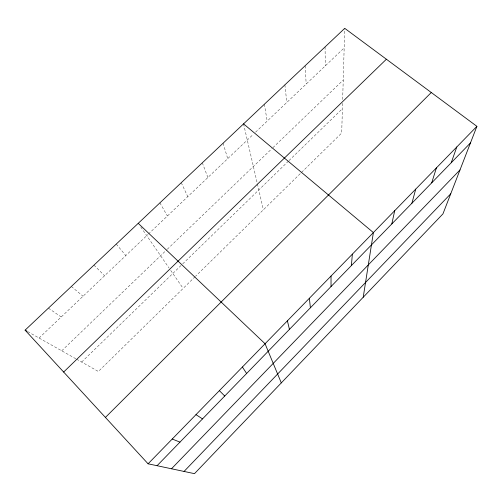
<?xml version="1.0" encoding="UTF-8"?>
<svg xmlns="http://www.w3.org/2000/svg" width="502" height="502" viewBox="0 0 502 502"><rect width="100%" height="100%" fill="white"/><g stroke="black" fill="none" stroke-linecap="round" stroke-linejoin="round"><path stroke-width="0.38" stroke-dasharray="2.51 1.88" d="M342.559 103.33L341.693 133.043L195.717 276.094M342.665 99.484L344.736 28.344M195.171 276.627L98.379 371.474L76.555 359.162M81.669 362.049L182.176 264.385M182.728 263.851L288.462 161.117M289.001 160.59L342.402 108.708M61.727 350.804L166.739 249.795M167.298 249.262L271.808 148.743M272.906 147.682L343.23 80.038M39.074 338.028L147.858 234.591M148.41 234.057L253.372 134.254M255.581 132.151L344.165 47.916M27.761 331.646L75.915 358.804M48.393 308.153L61.213 316.975M71.347 286.479L83.043 296.218M93.968 265.125L104.567 275.749M116.257 244.072L125.795 255.562M140.786 227.023L169.042 267.974M170.724 270.415L183.142 288.412M159.9 202.871L167.392 216.011M181.253 182.703L187.773 196.633M202.312 162.817L207.878 177.513M223.083 143.214L227.713 158.651M243.558 123.875L257.237 183.148M257.407 183.901L263.381 209.786M264.366 104.228L267.19 121.114M284.879 84.863L286.818 102.446M305.109 65.762L306.189 84.029M325.058 46.924L325.302 65.85"/><path stroke-width="0.75" d="M331.031 286.535L331.031 276.044M351.381 265.571L352.366 254.15M363.222 297.234L373.381 232.583L243.558 123.875M391.824 223.917L394.716 210.689M411.91 203.228L415.725 189.128M431.707 182.835L436.42 167.888M451.229 162.736L456.807 146.96M476.9 126.341L442.946 213.883L194.481 473.656L148.09 463.804L25.1 330.147L344.736 28.344L476.9 126.341L148.09 463.804M184.052 471.441L450.746 193.778M171.496 468.774L460.008 169.902M157.07 465.712L470.474 142.913M105.414 417.426L431.281 92.512M63.654 372.038L386.389 59.23M172.23 439.03L179.961 442.13M25.1 330.147L27.095 331.27M195.987 414.646L202.513 418.9M138.232 223.327L265.069 343.744L281.296 382.888M219.374 390.644L224.733 396.022M242.397 367.012L246.62 373.475M287.395 320.834L289.441 329.375M309.376 298.27L310.387 307.801"/></g></svg>
